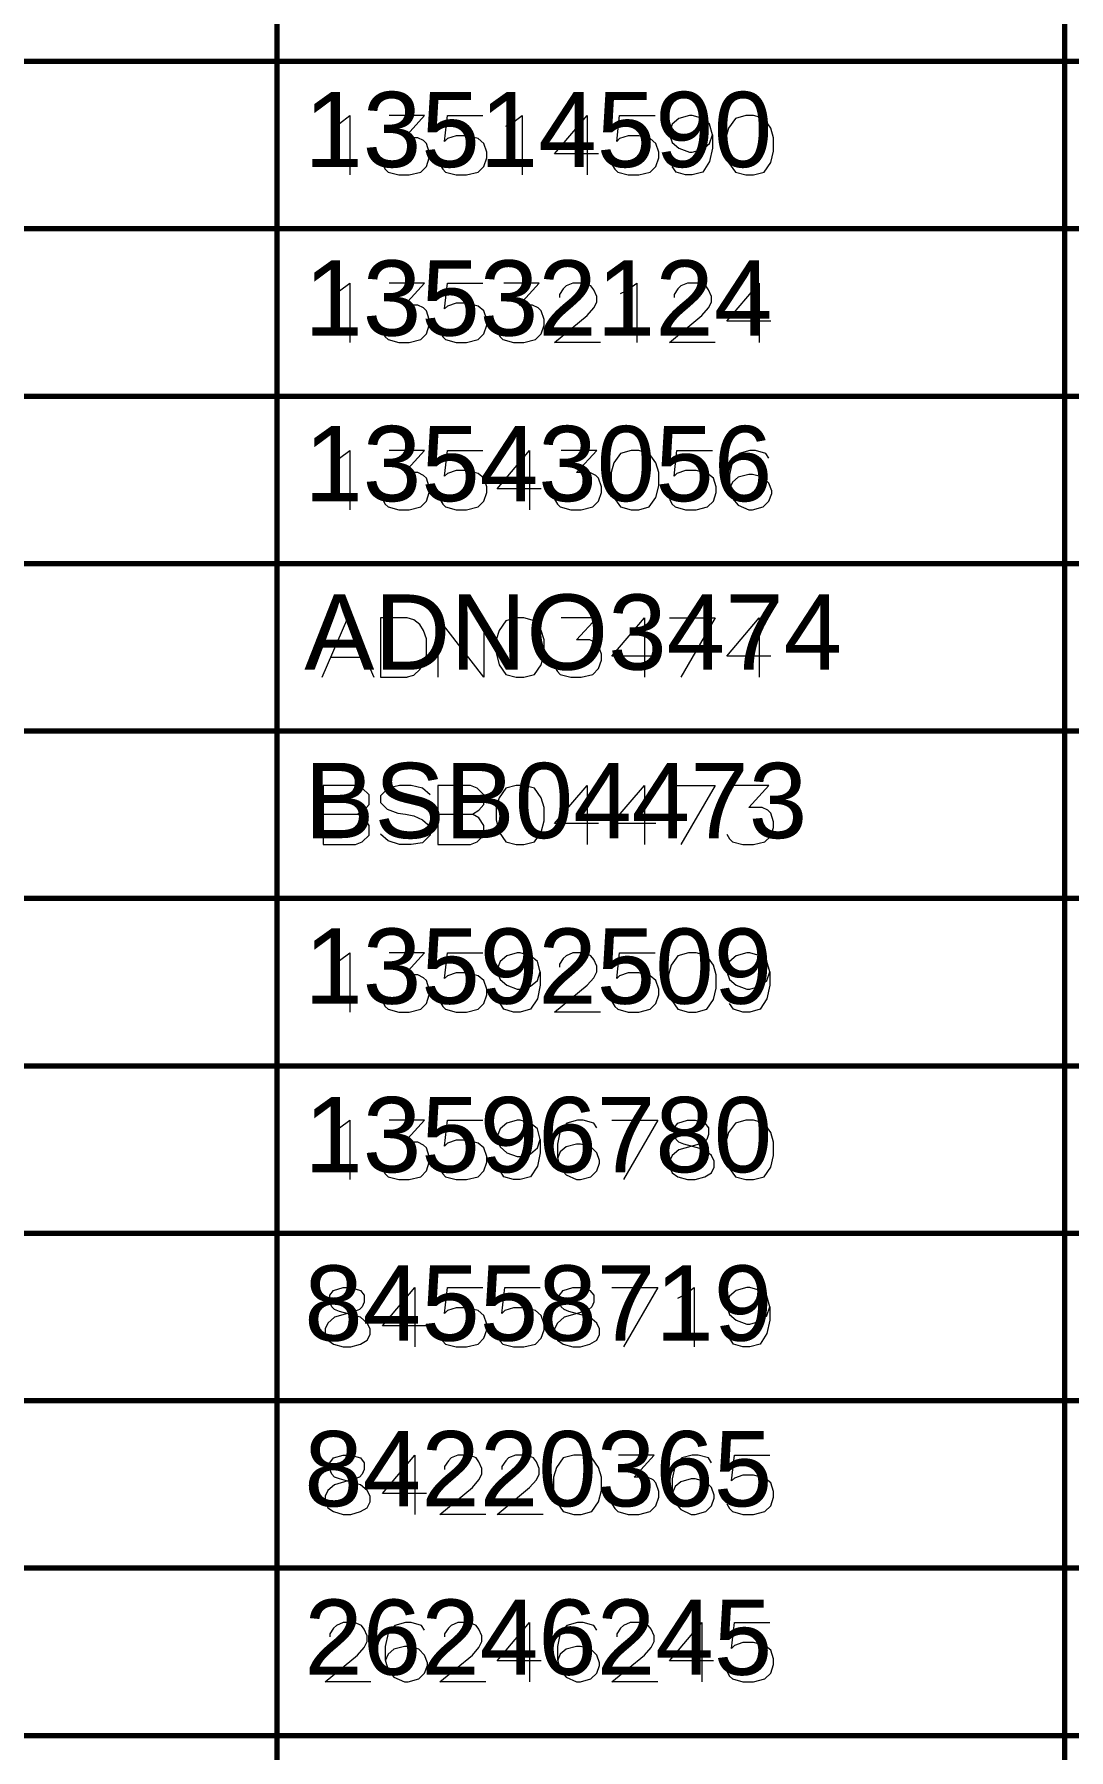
# Model space of a CAD drawing. Header units: millimetres. Extents: x 0 to 174, y 0 to 33.
# Drawn here: x 83.32 to 85.793, y 20.297 to 24.397 of the extents above; entities that cross this region are included whole.
import ezdxf

# ---------------------------------------------------------------- set-up
doc = ezdxf.new("R2010")
doc.units = ezdxf.units.MM
doc.layers.add('BOM_OCR_TEXT', color=7, linetype='Continuous')
doc.layers.add('BOM_ORIGINAL_OUTLINES', color=7, linetype='Continuous')
doc.layers.add('PDF_Geomertry', color=7, linetype='Continuous', true_color=0x405f80)
doc.styles.get("Standard").update_dxf_attribs({"font": 'arial.ttf'})

msp = doc.modelspace()

# ---------------------------------------------------------------- linework, layer by layer
at = {"layer": 'BOM_ORIGINAL_OUTLINES', "color": 18, "lineweight": 13, "true_color": 0x260000}
for points in [[(84.0358, 24.1776), (84.0496, 24.1844), (84.0747, 24.2028), (84.0747, 24.061)], [(84.1525, 24.0861), (84.1593, 24.0747), (84.1662, 24.0679), (84.1914, 24.061), (84.2165, 24.061), (84.2439, 24.0679), (84.2576, 24.0815), (84.2644, 24.1022), (84.2644, 24.1158), (84.2576, 24.1364), (84.2508, 24.1433), (84.2371, 24.1501), (84.205, 24.1501), (84.2531, 24.2028), (84.1685, 24.2028)], [(84.2896, 24.0861), (84.2965, 24.0747), (84.3033, 24.0679), (84.3285, 24.061), (84.3536, 24.061), (84.3811, 24.0679), (84.3947, 24.0815), (84.4017, 24.1022), (84.4017, 24.1158), (84.3947, 24.1364), (84.3811, 24.1479), (84.3536, 24.1547), (84.3285, 24.1547), (84.3079, 24.1479), (84.3011, 24.141), (84.3079, 24.2028), (84.3925, 24.2028)], [(84.4474, 24.1776), (84.4611, 24.1844), (84.4862, 24.2028), (84.4862, 24.061)], [(84.6692, 24.1113), (84.5639, 24.1113), (84.6417, 24.2028), (84.6417, 24.1342), (84.6417, 24.061)], [(84.7011, 24.0861), (84.7079, 24.0747), (84.7149, 24.0679), (84.74, 24.061), (84.7651, 24.061), (84.7925, 24.0679), (84.8062, 24.0815), (84.8132, 24.1022), (84.8132, 24.1158), (84.8062, 24.1364), (84.7925, 24.1479), (84.7651, 24.1547), (84.74, 24.1547), (84.7194, 24.1479), (84.7125, 24.141), (84.7194, 24.2028), (84.804, 24.2028)], [(84.9411, 24.1571), (84.9343, 24.1822), (84.9183, 24.1958), (84.8932, 24.2028), (84.8862, 24.2028), (84.8611, 24.1958), (84.8451, 24.1822), (84.8383, 24.1639), (84.8383, 24.1571), (84.8451, 24.1388), (84.8611, 24.125), (84.8862, 24.1158), (84.8932, 24.1158), (84.9183, 24.1228), (84.9343, 24.1364), (84.9411, 24.1571), (84.9411, 24.125), (84.9343, 24.0931), (84.9183, 24.0679), (84.8932, 24.061), (84.8771, 24.061), (84.8543, 24.0679), (84.8451, 24.0815)], [(84.0358, 23.7774), (84.0496, 23.7842), (84.0747, 23.8025), (84.0747, 23.6608)], [(84.1525, 23.686), (84.1593, 23.6744), (84.1662, 23.6676), (84.1914, 23.6608), (84.2165, 23.6608), (84.2439, 23.6676), (84.2576, 23.6814), (84.2644, 23.7019), (84.2644, 23.7157), (84.2576, 23.7363), (84.2508, 23.7431), (84.2371, 23.7499), (84.205, 23.7499), (84.2531, 23.8025), (84.1685, 23.8025)], [(84.2896, 23.686), (84.2965, 23.6744), (84.3033, 23.6676), (84.3285, 23.6608), (84.3536, 23.6608), (84.3811, 23.6676), (84.3947, 23.6814), (84.4017, 23.7019), (84.4017, 23.7157), (84.3947, 23.7363), (84.3811, 23.7476), (84.3536, 23.7544), (84.3285, 23.7544), (84.3079, 23.7476), (84.3011, 23.7408), (84.3079, 23.8025), (84.3925, 23.8025)], [(84.4268, 23.686), (84.4336, 23.6744), (84.4406, 23.6676), (84.4657, 23.6608), (84.4908, 23.6608), (84.5182, 23.6676), (84.5319, 23.6814), (84.5388, 23.7019), (84.5388, 23.7157), (84.5319, 23.7363), (84.5251, 23.7431), (84.5114, 23.7499), (84.4793, 23.7499), (84.5274, 23.8025), (84.4428, 23.8025)], [(84.6736, 23.6608), (84.5639, 23.6608), (84.6417, 23.7247), (84.6576, 23.7431), (84.6646, 23.7568), (84.6646, 23.7706), (84.6576, 23.7865), (84.6508, 23.7957), (84.6349, 23.8025), (84.6074, 23.8025), (84.5914, 23.7957), (84.5846, 23.7888), (84.5754, 23.7751), (84.5754, 23.7682)], [(84.7217, 23.7774), (84.7354, 23.7842), (84.7606, 23.8025), (84.7606, 23.6608)], [(84.9481, 23.6608), (84.8383, 23.6608), (84.916, 23.7247), (84.9319, 23.7431), (84.9389, 23.7568), (84.9389, 23.7706), (84.9319, 23.7865), (84.9251, 23.7957), (84.9092, 23.8025), (84.8817, 23.8025), (84.8657, 23.7957), (84.8589, 23.7888), (84.8497, 23.7751), (84.8497, 23.7682)], [(85.0806, 23.7111), (84.9754, 23.7111), (85.0532, 23.8025), (85.0532, 23.7339), (85.0532, 23.6608)], [(84.0358, 23.3771), (84.0496, 23.384), (84.0747, 23.4022), (84.0747, 23.2606)], [(84.1525, 23.2857), (84.1593, 23.2743), (84.1662, 23.2674), (84.1914, 23.2606), (84.2165, 23.2606), (84.2439, 23.2674), (84.2576, 23.2811), (84.2644, 23.3017), (84.2644, 23.3154), (84.2576, 23.336), (84.2508, 23.3428), (84.2371, 23.3497), (84.205, 23.3497), (84.2531, 23.4022), (84.1685, 23.4022)], [(84.2896, 23.2857), (84.2965, 23.2743), (84.3033, 23.2674), (84.3285, 23.2606), (84.3536, 23.2606), (84.3811, 23.2674), (84.3947, 23.2811), (84.4017, 23.3017), (84.4017, 23.3154), (84.3947, 23.336), (84.3811, 23.3474), (84.3536, 23.3543), (84.3285, 23.3543), (84.3079, 23.3474), (84.3011, 23.3406), (84.3079, 23.4022), (84.3925, 23.4022)], [(84.5319, 23.3108), (84.4268, 23.3108), (84.5044, 23.4022), (84.5044, 23.3338), (84.5044, 23.2606)], [(84.5639, 23.2857), (84.5708, 23.2743), (84.5776, 23.2674), (84.6028, 23.2606), (84.6279, 23.2606), (84.6554, 23.2674), (84.6692, 23.2811), (84.676, 23.3017), (84.676, 23.3154), (84.6692, 23.336), (84.6622, 23.3428), (84.6485, 23.3497), (84.6165, 23.3497), (84.6646, 23.4022), (84.58, 23.4022)], [(84.8383, 23.2857), (84.8451, 23.2743), (84.8519, 23.2674), (84.8771, 23.2606), (84.9022, 23.2606), (84.9297, 23.2674), (84.9435, 23.2811), (84.9503, 23.3017), (84.9503, 23.3154), (84.9435, 23.336), (84.9297, 23.3474), (84.9022, 23.3543), (84.8771, 23.3543), (84.8565, 23.3474), (84.8497, 23.3406), (84.8565, 23.4022), (84.9411, 23.4022)], [(85.076, 23.384), (85.0692, 23.3954), (85.044, 23.4022), (85.0303, 23.4022), (85.0051, 23.3954), (84.9892, 23.3771), (84.9824, 23.3451), (84.9824, 23.3131), (84.9892, 23.2879), (85.0029, 23.2719), (85.0281, 23.2606), (85.0372, 23.2606), (85.0624, 23.2674), (85.076, 23.2811), (85.0829, 23.2994), (85.0829, 23.3063), (85.076, 23.3246), (85.0624, 23.3382), (85.0372, 23.3451), (85.0281, 23.3451), (85.0029, 23.3382), (84.9892, 23.3268), (84.9824, 23.3108)], [(84.0085, 22.8603), (84.0701, 23.0021), (84.1319, 22.8603)], [(84.2096, 22.8603), (84.2279, 22.8649), (84.2417, 22.8786), (84.2508, 22.8924), (84.2576, 22.9129), (84.2576, 22.9518), (84.2508, 22.9724), (84.2417, 22.986), (84.2279, 22.9975), (84.2119, 23.0021), (84.1479, 23.0021), (84.1479, 22.8603), (84.2119, 22.8603)], [(84.3947, 23.0021), (84.3947, 22.8603), (84.285, 23.0021), (84.285, 22.8603)], [(84.5639, 22.8854), (84.5708, 22.874), (84.5776, 22.8672), (84.6028, 22.8603), (84.6279, 22.8603), (84.6554, 22.8672), (84.6692, 22.8808), (84.676, 22.9014), (84.676, 22.9151), (84.6692, 22.9357), (84.6622, 22.9426), (84.6485, 22.9494), (84.6165, 22.9494), (84.6646, 23.0021), (84.58, 23.0021)], [(84.8062, 22.9106), (84.7011, 22.9106), (84.7789, 23.0021), (84.7789, 22.9335), (84.7789, 22.8603)], [(84.8383, 23.0021), (84.9481, 23.0021), (84.8657, 22.8603)], [(85.0806, 22.9106), (84.9754, 22.9106), (85.0532, 23.0021), (85.0532, 22.9335), (85.0532, 22.8603)], [(84.029, 22.9083), (84.1114, 22.9083)], [(84.2668, 22.5789), (84.2485, 22.595), (84.2211, 22.6018), (84.1936, 22.6018), (84.1662, 22.595), (84.1479, 22.5767), (84.1479, 22.5607), (84.1639, 22.5446), (84.189, 22.5356), (84.2074, 22.5332), (84.2279, 22.5286), (84.2485, 22.5194), (84.2668, 22.5035), (84.2668, 22.4829), (84.2485, 22.4646), (84.2211, 22.4601), (84.1936, 22.4601), (84.1662, 22.4692), (84.1479, 22.4853)], [(84.6692, 22.5104), (84.5639, 22.5104), (84.6417, 22.6018), (84.6417, 22.5332), (84.6417, 22.4601)], [(84.8062, 22.5104), (84.7011, 22.5104), (84.7789, 22.6018), (84.7789, 22.5332), (84.7789, 22.4601)], [(84.8383, 22.6018), (84.9481, 22.6018), (84.8657, 22.4601)], [(84.9754, 22.4853), (84.9824, 22.4738), (84.9892, 22.4669), (85.0143, 22.4601), (85.0394, 22.4601), (85.0668, 22.4669), (85.0806, 22.4807), (85.0875, 22.5013), (85.0875, 22.515), (85.0806, 22.5356), (85.0737, 22.5424), (85.06, 22.5492), (85.0281, 22.5492), (85.076, 22.6018), (84.9914, 22.6018)], [(84.0107, 22.5332), (84.0931, 22.5332)], [(84.285, 22.5332), (84.3674, 22.5332)], [(84.0358, 22.1764), (84.0496, 22.1833), (84.0747, 22.2015), (84.0747, 22.0599)], [(84.1525, 22.085), (84.1593, 22.0736), (84.1662, 22.0667), (84.1914, 22.0599), (84.2165, 22.0599), (84.2439, 22.0667), (84.2576, 22.0804), (84.2644, 22.101), (84.2644, 22.1147), (84.2576, 22.1353), (84.2508, 22.1421), (84.2371, 22.149), (84.205, 22.149), (84.2531, 22.2015), (84.1685, 22.2015)], [(84.2896, 22.085), (84.2965, 22.0736), (84.3033, 22.0667), (84.3285, 22.0599), (84.3536, 22.0599), (84.3811, 22.0667), (84.3947, 22.0804), (84.4017, 22.101), (84.4017, 22.1147), (84.3947, 22.1353), (84.3811, 22.1467), (84.3536, 22.1536), (84.3285, 22.1536), (84.3079, 22.1467), (84.3011, 22.1399), (84.3079, 22.2015), (84.3925, 22.2015)], [(84.5297, 22.1558), (84.5228, 22.181), (84.5068, 22.1947), (84.4817, 22.2015), (84.4749, 22.2015), (84.4496, 22.1947), (84.4336, 22.181), (84.4268, 22.1626), (84.4268, 22.1558), (84.4336, 22.1375), (84.4496, 22.1239), (84.4749, 22.1147), (84.4817, 22.1147), (84.5068, 22.1215), (84.5228, 22.1353), (84.5297, 22.1558), (84.5297, 22.1239), (84.5228, 22.0918), (84.5068, 22.0667), (84.4817, 22.0599), (84.4657, 22.0599), (84.4428, 22.0667), (84.4336, 22.0804)], [(84.6736, 22.0599), (84.5639, 22.0599), (84.6417, 22.1239), (84.6576, 22.1421), (84.6646, 22.1558), (84.6646, 22.1696), (84.6576, 22.1856), (84.6508, 22.1947), (84.6349, 22.2015), (84.6074, 22.2015), (84.5914, 22.1947), (84.5846, 22.1879), (84.5754, 22.1742), (84.5754, 22.1672)], [(84.7011, 22.085), (84.7079, 22.0736), (84.7149, 22.0667), (84.74, 22.0599), (84.7651, 22.0599), (84.7925, 22.0667), (84.8062, 22.0804), (84.8132, 22.101), (84.8132, 22.1147), (84.8062, 22.1353), (84.7925, 22.1467), (84.7651, 22.1536), (84.74, 22.1536), (84.7194, 22.1467), (84.7125, 22.1399), (84.7194, 22.2015), (84.804, 22.2015)], [(85.0783, 22.1558), (85.0714, 22.181), (85.0554, 22.1947), (85.0303, 22.2015), (85.0235, 22.2015), (84.9983, 22.1947), (84.9824, 22.181), (84.9754, 22.1626), (84.9754, 22.1558), (84.9824, 22.1375), (84.9983, 22.1239), (85.0235, 22.1147), (85.0303, 22.1147), (85.0554, 22.1215), (85.0714, 22.1353), (85.0783, 22.1558), (85.0783, 22.1239), (85.0714, 22.0918), (85.0554, 22.0667), (85.0303, 22.0599), (85.0143, 22.0599), (84.9914, 22.0667), (84.9824, 22.0804)], [(84.0358, 21.7763), (84.0496, 21.7831), (84.0747, 21.8014), (84.0747, 21.6596)], [(84.1525, 21.6847), (84.1593, 21.6733), (84.1662, 21.6664), (84.1914, 21.6596), (84.2165, 21.6596), (84.2439, 21.6664), (84.2576, 21.6801), (84.2644, 21.7007), (84.2644, 21.7144), (84.2576, 21.735), (84.2508, 21.7419), (84.2371, 21.7488), (84.205, 21.7488), (84.2531, 21.8014), (84.1685, 21.8014)], [(84.2896, 21.6847), (84.2965, 21.6733), (84.3033, 21.6664), (84.3285, 21.6596), (84.3536, 21.6596), (84.3811, 21.6664), (84.3947, 21.6801), (84.4017, 21.7007), (84.4017, 21.7144), (84.3947, 21.735), (84.3811, 21.7465), (84.3536, 21.7533), (84.3285, 21.7533), (84.3079, 21.7465), (84.3011, 21.7396), (84.3079, 21.8014), (84.3925, 21.8014)], [(84.5297, 21.7556), (84.5228, 21.7807), (84.5068, 21.7944), (84.4817, 21.8014), (84.4749, 21.8014), (84.4496, 21.7944), (84.4336, 21.7807), (84.4268, 21.7625), (84.4268, 21.7556), (84.4336, 21.7374), (84.4496, 21.7236), (84.4749, 21.7144), (84.4817, 21.7144), (84.5068, 21.7214), (84.5228, 21.735), (84.5297, 21.7556), (84.5297, 21.7236), (84.5228, 21.6917), (84.5068, 21.6664), (84.4817, 21.6596), (84.4657, 21.6596), (84.4428, 21.6664), (84.4336, 21.6801)], [(84.6646, 21.7831), (84.6576, 21.7944), (84.6325, 21.8014), (84.6187, 21.8014), (84.5936, 21.7944), (84.5776, 21.7763), (84.5708, 21.7442), (84.5708, 21.7122), (84.5776, 21.6871), (84.5914, 21.671), (84.6165, 21.6596), (84.6257, 21.6596), (84.6508, 21.6664), (84.6646, 21.6801), (84.6714, 21.6985), (84.6714, 21.7053), (84.6646, 21.7236), (84.6508, 21.7374), (84.6257, 21.7442), (84.6165, 21.7442), (84.5914, 21.7374), (84.5776, 21.7258), (84.5708, 21.7099)], [(84.7011, 21.8014), (84.8108, 21.8014), (84.7286, 21.6596)], [(84.2576, 21.3097), (84.1525, 21.3097), (84.2301, 21.4011), (84.2301, 21.3325), (84.2301, 21.2593)], [(84.2896, 21.2846), (84.2965, 21.2731), (84.3033, 21.2663), (84.3285, 21.2593), (84.3536, 21.2593), (84.3811, 21.2663), (84.3947, 21.28), (84.4017, 21.3006), (84.4017, 21.3142), (84.3947, 21.3349), (84.3811, 21.3463), (84.3536, 21.3531), (84.3285, 21.3531), (84.3079, 21.3463), (84.3011, 21.3394), (84.3079, 21.4011), (84.3925, 21.4011)], [(84.4268, 21.2846), (84.4336, 21.2731), (84.4406, 21.2663), (84.4657, 21.2593), (84.4908, 21.2593), (84.5182, 21.2663), (84.5319, 21.28), (84.5388, 21.3006), (84.5388, 21.3142), (84.5319, 21.3349), (84.5182, 21.3463), (84.4908, 21.3531), (84.4657, 21.3531), (84.4451, 21.3463), (84.4382, 21.3394), (84.4451, 21.4011), (84.5297, 21.4011)], [(84.7011, 21.4011), (84.8108, 21.4011), (84.7286, 21.2593)], [(84.8589, 21.376), (84.8725, 21.3828), (84.8978, 21.4011), (84.8978, 21.2593)], [(85.0783, 21.3554), (85.0714, 21.3806), (85.0554, 21.3943), (85.0303, 21.4011), (85.0235, 21.4011), (84.9983, 21.3943), (84.9824, 21.3806), (84.9754, 21.3622), (84.9754, 21.3554), (84.9824, 21.3371), (84.9983, 21.3233), (85.0235, 21.3142), (85.0303, 21.3142), (85.0554, 21.3211), (85.0714, 21.3349), (85.0783, 21.3554), (85.0783, 21.3233), (85.0714, 21.2914), (85.0554, 21.2663), (85.0303, 21.2593), (85.0143, 21.2593), (84.9914, 21.2663), (84.9824, 21.28)], [(84.2576, 20.9094), (84.1525, 20.9094), (84.2301, 21.0008), (84.2301, 20.9322), (84.2301, 20.8592)], [(84.3993, 20.8592), (84.2896, 20.8592), (84.3674, 20.9232), (84.3833, 20.9414), (84.3903, 20.9551), (84.3903, 20.9689), (84.3833, 20.9849), (84.3765, 20.994), (84.3606, 21.0008), (84.3331, 21.0008), (84.3171, 20.994), (84.3101, 20.9871), (84.3011, 20.9735), (84.3011, 20.9665)], [(84.5365, 20.8592), (84.4268, 20.8592), (84.5044, 20.9232), (84.5206, 20.9414), (84.5274, 20.9551), (84.5274, 20.9689), (84.5206, 20.9849), (84.5136, 20.994), (84.4976, 21.0008), (84.4703, 21.0008), (84.4542, 20.994), (84.4474, 20.9871), (84.4382, 20.9735), (84.4382, 20.9665)], [(84.7011, 20.8843), (84.7079, 20.8729), (84.7149, 20.866), (84.74, 20.8592), (84.7651, 20.8592), (84.7925, 20.866), (84.8062, 20.8797), (84.8132, 20.9003), (84.8132, 20.914), (84.8062, 20.9346), (84.7994, 20.9414), (84.7857, 20.9483), (84.7538, 20.9483), (84.8017, 21.0008), (84.7171, 21.0008)], [(84.9389, 20.9826), (84.9319, 20.994), (84.9068, 21.0008), (84.8932, 21.0008), (84.8681, 20.994), (84.8519, 20.9757), (84.8451, 20.9438), (84.8451, 20.9117), (84.8519, 20.8865), (84.8657, 20.8706), (84.8908, 20.8592), (84.9, 20.8592), (84.9251, 20.866), (84.9389, 20.8797), (84.9457, 20.8981), (84.9457, 20.9049), (84.9389, 20.9232), (84.9251, 20.9368), (84.9, 20.9438), (84.8908, 20.9438), (84.8657, 20.9368), (84.8519, 20.9254), (84.8451, 20.9094)], [(84.9754, 20.8843), (84.9824, 20.8729), (84.9892, 20.866), (85.0143, 20.8592), (85.0394, 20.8592), (85.0668, 20.866), (85.0806, 20.8797), (85.0875, 20.9003), (85.0875, 20.914), (85.0806, 20.9346), (85.0668, 20.946), (85.0394, 20.9529), (85.0143, 20.9529), (84.9937, 20.946), (84.9868, 20.9392), (84.9937, 21.0008), (85.0783, 21.0008)], [(84.125, 20.4589), (84.0153, 20.4589), (84.0931, 20.5229), (84.109, 20.5413), (84.1158, 20.5549), (84.1158, 20.5686), (84.109, 20.5846), (84.1022, 20.5938), (84.0861, 20.6007), (84.0587, 20.6007), (84.0428, 20.5938), (84.0358, 20.5869), (84.0267, 20.5732), (84.0267, 20.5664)], [(84.2531, 20.5824), (84.2462, 20.5938), (84.2211, 20.6007), (84.2074, 20.6007), (84.1822, 20.5938), (84.1662, 20.5754), (84.1593, 20.5435), (84.1593, 20.5115), (84.1662, 20.4864), (84.1799, 20.4703), (84.205, 20.4589), (84.2142, 20.4589), (84.2393, 20.4657), (84.2531, 20.4794), (84.2599, 20.4978), (84.2599, 20.5046), (84.2531, 20.5229), (84.2393, 20.5367), (84.2142, 20.5435), (84.205, 20.5435), (84.1799, 20.5367), (84.1662, 20.5251), (84.1593, 20.5092)], [(84.3993, 20.4589), (84.2896, 20.4589), (84.3674, 20.5229), (84.3833, 20.5413), (84.3903, 20.5549), (84.3903, 20.5686), (84.3833, 20.5846), (84.3765, 20.5938), (84.3606, 20.6007), (84.3331, 20.6007), (84.3171, 20.5938), (84.3101, 20.5869), (84.3011, 20.5732), (84.3011, 20.5664)], [(84.5319, 20.5092), (84.4268, 20.5092), (84.5044, 20.6007), (84.5044, 20.5321), (84.5044, 20.4589)], [(84.6646, 20.5824), (84.6576, 20.5938), (84.6325, 20.6007), (84.6187, 20.6007), (84.5936, 20.5938), (84.5776, 20.5754), (84.5708, 20.5435), (84.5708, 20.5115), (84.5776, 20.4864), (84.5914, 20.4703), (84.6165, 20.4589), (84.6257, 20.4589), (84.6508, 20.4657), (84.6646, 20.4794), (84.6714, 20.4978), (84.6714, 20.5046), (84.6646, 20.5229), (84.6508, 20.5367), (84.6257, 20.5435), (84.6165, 20.5435), (84.5914, 20.5367), (84.5776, 20.5251), (84.5708, 20.5092)], [(84.8108, 20.4589), (84.7011, 20.4589), (84.7789, 20.5229), (84.7949, 20.5413), (84.8017, 20.5549), (84.8017, 20.5686), (84.7949, 20.5846), (84.7879, 20.5938), (84.7719, 20.6007), (84.7446, 20.6007), (84.7286, 20.5938), (84.7217, 20.5869), (84.7125, 20.5732), (84.7125, 20.5664)], [(84.9435, 20.5092), (84.8383, 20.5092), (84.916, 20.6007), (84.916, 20.5321), (84.916, 20.4589)], [(84.9754, 20.484), (84.9824, 20.4726), (84.9892, 20.4657), (85.0143, 20.4589), (85.0394, 20.4589), (85.0668, 20.4657), (85.0806, 20.4794), (85.0875, 20.5), (85.0875, 20.5138), (85.0806, 20.5343), (85.0668, 20.5458), (85.0394, 20.5526), (85.0143, 20.5526), (84.9937, 20.5458), (84.9868, 20.5389), (84.9937, 20.6007), (85.0783, 20.6007)]]:
    msp.add_lwpolyline(points, dxfattribs=at)
for points in [[(85.0211, 24.2028), (84.996, 24.1958), (84.98, 24.1731), (84.9732, 24.1501), (84.9732, 24.1204), (84.98, 24.0907), (84.996, 24.0679), (85.0211, 24.061), (85.0394, 24.061), (85.0646, 24.0679), (85.0806, 24.0907), (85.0875, 24.1182), (85.0875, 24.1501), (85.0806, 24.1731), (85.0646, 24.1958), (85.0394, 24.2028), (85.0211, 24.2028)], [(84.7468, 23.4022), (84.7217, 23.3954), (84.7057, 23.3725), (84.6989, 23.3497), (84.6989, 23.32), (84.7057, 23.2903), (84.7217, 23.2674), (84.7468, 23.2606), (84.7651, 23.2606), (84.7903, 23.2674), (84.8062, 23.2903), (84.8132, 23.3176), (84.8132, 23.3497), (84.8062, 23.3725), (84.7903, 23.3954), (84.7651, 23.4022), (84.7468, 23.4022)], [(84.4725, 23.0021), (84.4474, 22.9951), (84.4314, 22.9724), (84.4244, 22.9494), (84.4244, 22.9197), (84.4314, 22.89), (84.4474, 22.8672), (84.4725, 22.8603), (84.4908, 22.8603), (84.516, 22.8672), (84.5319, 22.89), (84.5388, 22.9175), (84.5388, 22.9494), (84.5319, 22.9724), (84.516, 22.9951), (84.4908, 23.0021), (84.4725, 23.0021)], [(84.0885, 22.4601), (84.1044, 22.4669), (84.1204, 22.4829), (84.1204, 22.5058), (84.109, 22.524), (84.0931, 22.5332), (84.109, 22.5424), (84.1204, 22.5561), (84.1204, 22.5789), (84.1044, 22.595), (84.0885, 22.6018), (84.0107, 22.6018), (84.0107, 22.4601)], [(84.3628, 22.4601), (84.3788, 22.4669), (84.3947, 22.4829), (84.3947, 22.5058), (84.3833, 22.524), (84.3674, 22.5332), (84.3833, 22.5424), (84.3947, 22.5561), (84.3947, 22.5789), (84.3788, 22.595), (84.3628, 22.6018), (84.285, 22.6018), (84.285, 22.4601)], [(84.4725, 22.6018), (84.4474, 22.595), (84.4314, 22.5721), (84.4244, 22.5492), (84.4244, 22.5194), (84.4314, 22.4897), (84.4474, 22.4669), (84.4725, 22.4601), (84.4908, 22.4601), (84.516, 22.4669), (84.5319, 22.4897), (84.5388, 22.5172), (84.5388, 22.5492), (84.5319, 22.5721), (84.516, 22.595), (84.4908, 22.6018), (84.4725, 22.6018)], [(84.884, 22.2015), (84.8589, 22.1947), (84.8429, 22.1718), (84.836, 22.149), (84.836, 22.1193), (84.8429, 22.0896), (84.8589, 22.0667), (84.884, 22.0599), (84.9022, 22.0599), (84.9275, 22.0667), (84.9435, 22.0896), (84.9503, 22.1169), (84.9503, 22.149), (84.9435, 22.1718), (84.9275, 22.1947), (84.9022, 22.2015), (84.884, 22.2015)], [(84.9229, 21.7304), (84.8725, 21.7442), (84.8611, 21.7488), (84.8543, 21.7556), (84.8497, 21.7671), (84.8497, 21.7831), (84.8589, 21.7944), (84.8817, 21.8014), (84.9, 21.8014), (84.9229, 21.7944), (84.9319, 21.7831), (84.9319, 21.7671), (84.9275, 21.7556), (84.9206, 21.7488), (84.9092, 21.7442), (84.8611, 21.7304), (84.8451, 21.7168), (84.8383, 21.7031), (84.8383, 21.6893), (84.8451, 21.6756), (84.8589, 21.6664), (84.8817, 21.6596), (84.9, 21.6596), (84.9229, 21.6664), (84.9389, 21.6756), (84.9457, 21.6893), (84.9457, 21.7031), (84.9389, 21.7168)], [(85.0211, 21.8014), (84.996, 21.7944), (84.98, 21.7717), (84.9732, 21.7488), (84.9732, 21.719), (84.98, 21.6893), (84.996, 21.6664), (85.0211, 21.6596), (85.0394, 21.6596), (85.0646, 21.6664), (85.0806, 21.6893), (85.0875, 21.7168), (85.0875, 21.7488), (85.0806, 21.7717), (85.0646, 21.7944), (85.0394, 21.8014), (85.0211, 21.8014)], [(84.0999, 21.3303), (84.0496, 21.3439), (84.0382, 21.3485), (84.0312, 21.3554), (84.0267, 21.3668), (84.0267, 21.3828), (84.0358, 21.3943), (84.0587, 21.4011), (84.0771, 21.4011), (84.0999, 21.3943), (84.109, 21.3828), (84.109, 21.3668), (84.1044, 21.3554), (84.0976, 21.3485), (84.0861, 21.3439), (84.0382, 21.3303), (84.0222, 21.3165), (84.0153, 21.3028), (84.0153, 21.289), (84.0222, 21.2754), (84.0358, 21.2663), (84.0587, 21.2593), (84.0771, 21.2593), (84.0999, 21.2663), (84.1158, 21.2754), (84.1228, 21.289), (84.1228, 21.3028), (84.1158, 21.3165)], [(84.6485, 21.3303), (84.5982, 21.3439), (84.5868, 21.3485), (84.58, 21.3554), (84.5754, 21.3668), (84.5754, 21.3828), (84.5846, 21.3943), (84.6074, 21.4011), (84.6257, 21.4011), (84.6485, 21.3943), (84.6576, 21.3828), (84.6576, 21.3668), (84.6531, 21.3554), (84.6462, 21.3485), (84.6349, 21.3439), (84.5868, 21.3303), (84.5708, 21.3165), (84.5639, 21.3028), (84.5639, 21.289), (84.5708, 21.2754), (84.5846, 21.2663), (84.6074, 21.2593), (84.6257, 21.2593), (84.6485, 21.2663), (84.6646, 21.2754), (84.6714, 21.289), (84.6714, 21.3028), (84.6646, 21.3165)], [(84.0999, 20.93), (84.0496, 20.9438), (84.0382, 20.9483), (84.0312, 20.9551), (84.0267, 20.9665), (84.0267, 20.9826), (84.0358, 20.994), (84.0587, 21.0008), (84.0771, 21.0008), (84.0999, 20.994), (84.109, 20.9826), (84.109, 20.9665), (84.1044, 20.9551), (84.0976, 20.9483), (84.0861, 20.9438), (84.0382, 20.93), (84.0222, 20.9163), (84.0153, 20.9025), (84.0153, 20.8889), (84.0222, 20.8751), (84.0358, 20.866), (84.0587, 20.8592), (84.0771, 20.8592), (84.0999, 20.866), (84.1158, 20.8751), (84.1228, 20.8889), (84.1228, 20.9025), (84.1158, 20.9163)], [(84.6097, 21.0008), (84.5846, 20.994), (84.5685, 20.9711), (84.5617, 20.9483), (84.5617, 20.9186), (84.5685, 20.8889), (84.5846, 20.866), (84.6097, 20.8592), (84.6279, 20.8592), (84.6531, 20.866), (84.6692, 20.8889), (84.676, 20.9163), (84.676, 20.9483), (84.6692, 20.9711), (84.6531, 20.994), (84.6279, 21.0008), (84.6097, 21.0008)]]:
    msp.add_lwpolyline(points, close=True, dxfattribs=at)
at = {"layer": 'PDF_Geomertry', "color": 165, "lineweight": 70, "true_color": 0x5267a5}
for points in [[(70.2461, 23.9329), (70.2461, 23.5326), (71.3026, 23.5326), (71.3026, 23.9329), (75.611, 23.9329), (75.611, 24.3332), (83.901, 24.3332), (83.901, 24.7333), (85.7837, 24.7333), (85.7837, 25.1336), (98.9892, 25.1336), (98.9892, 25.5339)], [(70.2461, 23.5326), (70.2461, 23.1324), (71.3026, 23.1324), (71.3026, 23.5326), (75.611, 23.5326), (75.611, 23.9329), (83.901, 23.9329), (83.901, 24.3332), (85.7837, 24.3332), (85.7837, 24.7333), (98.9892, 24.7333), (98.9892, 25.1336)], [(70.2461, 23.1324), (70.2461, 22.7322), (71.3026, 22.7322), (71.3026, 23.1324), (75.611, 23.1324), (75.611, 23.5326), (83.901, 23.5326), (83.901, 23.9329), (85.7837, 23.9329), (85.7837, 24.3332), (98.9892, 24.3332), (98.9892, 24.7333)], [(70.2461, 22.7322), (70.2461, 22.3319), (71.3026, 22.3319), (71.3026, 22.7322), (75.611, 22.7322), (75.611, 23.1324), (83.901, 23.1324), (83.901, 23.5326), (85.7837, 23.5326), (85.7837, 23.9329), (98.9892, 23.9329), (98.9892, 24.3332)], [(70.2461, 22.3319), (70.2461, 21.9317), (71.3026, 21.9317), (71.3026, 22.3319), (75.611, 22.3319), (75.611, 22.7322), (83.901, 22.7322), (83.901, 23.1324), (85.7837, 23.1324), (85.7837, 23.5326), (98.9892, 23.5326), (98.9892, 23.9329)], [(70.2461, 21.9317), (70.2461, 21.5315), (71.3026, 21.5315), (71.3026, 21.9317), (75.611, 21.9317), (75.611, 22.3319), (83.901, 22.3319), (83.901, 22.7322), (85.7837, 22.7322), (85.7837, 23.1324), (98.9892, 23.1324), (98.9892, 23.5326)], [(70.2461, 21.5315), (70.2461, 21.1313), (71.3026, 21.1313), (71.3026, 21.5315), (75.611, 21.5315), (75.611, 21.9317), (83.901, 21.9317), (83.901, 22.3319), (85.7837, 22.3319), (85.7837, 22.7322), (98.9892, 22.7322), (98.9892, 23.1324)], [(70.2461, 21.1313), (70.2461, 20.731), (71.3026, 20.731), (71.3026, 21.1313), (75.611, 21.1313), (75.611, 21.5315), (83.901, 21.5315), (83.901, 21.9317), (85.7837, 21.9317), (85.7837, 22.3319), (98.9892, 22.3319), (98.9892, 22.7322)], [(70.2461, 20.731), (70.2461, 20.3308), (71.3026, 20.3308), (71.3026, 20.731), (75.611, 20.731), (75.611, 21.1313), (83.901, 21.1313), (83.901, 21.5315), (85.7837, 21.5315), (85.7837, 21.9317), (98.9892, 21.9317), (98.9892, 22.3319)], [(70.2461, 20.3308), (70.2461, 19.9306), (71.3026, 19.9306), (71.3026, 20.3308), (75.611, 20.3308), (75.611, 20.731), (83.901, 20.731), (83.901, 21.1313), (85.7837, 21.1313), (85.7837, 21.5315), (98.9892, 21.5315), (98.9892, 21.9317)], [(70.2461, 19.9306), (70.2461, 19.5303), (71.3026, 19.5303), (71.3026, 19.9306), (75.611, 19.9306), (75.611, 20.3308), (83.901, 20.3308), (83.901, 20.731), (85.7837, 20.731), (85.7837, 21.1313), (98.9892, 21.1313), (98.9892, 21.5315)], [(70.2461, 19.5303), (70.2461, 19.1301), (71.3026, 19.1301), (71.3026, 19.5303), (75.611, 19.5303), (75.611, 19.9306), (83.901, 19.9306), (83.901, 20.3308), (85.7837, 20.3308), (85.7837, 20.731), (98.9892, 20.731), (98.9892, 21.1313)], [(70.2461, 19.1301), (70.2461, 18.7299), (71.3026, 18.7299), (71.3026, 19.1301), (75.611, 19.1301), (75.611, 19.5303), (83.901, 19.5303), (83.901, 19.9306), (85.7837, 19.9306), (85.7837, 20.3308), (98.9892, 20.3308), (98.9892, 20.731)]]:
    msp.add_lwpolyline(points, dxfattribs=at)

# ---------------------------------------------------------------- texts
at = {"layer": 'BOM_OCR_TEXT', "char_height": 0.18, "width": 1.7425, "attachment_point": 1}
for s, insert in [('13514590', (83.9656, 24.2597)), ('13532124', (83.9656, 23.8569)), ('13543056', (83.9656, 23.4611)), ('ADNO3474', (83.9656, 23.0583)), ('BSB04473', (83.9656, 22.6556)), ('13592509', (83.9656, 22.2597)), ('13596780', (83.9656, 21.8569)), ('84558719', (83.9656, 21.4542)), ('84220365', (83.9656, 21.0583)), ('26246245', (83.9656, 20.6556))]:
    msp.add_mtext(s, dxfattribs=dict(at, insert=insert))

doc.saveas('drawing.dxf')
